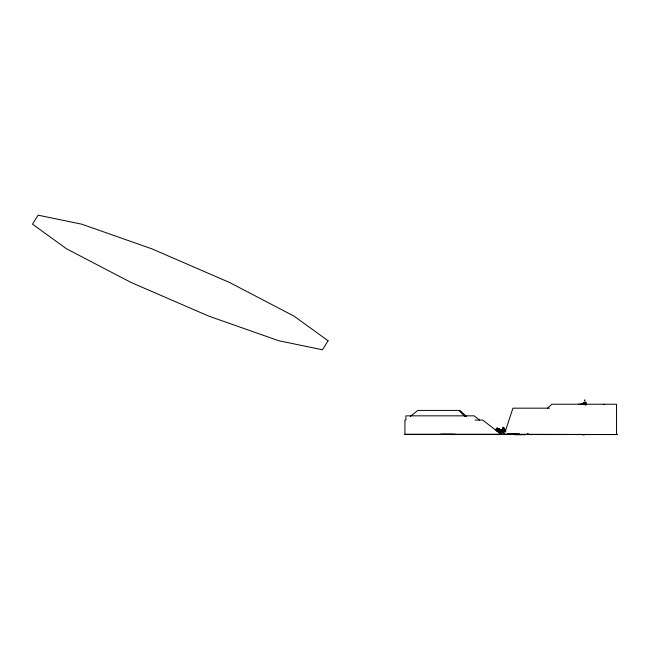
<?xml version="1.0" encoding="UTF-8"?>
<svg xmlns="http://www.w3.org/2000/svg" width="650" height="650" viewBox="0 0 650 650"><rect width="100%" height="100%" fill="white"/><g stroke="black" fill="none" stroke-linecap="round" stroke-linejoin="round"><path stroke-width="0.97" d="M503.295 432.226L503.368 427.383L504.522 429.951M584.626 403.764L585.293 403.764M502.702 432.014L503.506 427.383L503.896 430.162L503.433 427.383L502.653 428.504M502.677 432.014L503.433 427.383L504.221 428.496M504.506 429.853L503.449 427.383L502.751 432.25L503.368 427.383M502.702 432.136L503.531 427.798L504.286 428.911M502.872 431.657L503.547 427.968L505.074 431.096M499.135 430.714L499.135 429.577L502.076 429.577L502.076 430.714L503.433 427.383L503.848 430.162M502.133 430.682L503.474 427.383M547.584 408.176L551.858 404.235L616.533 404.235L616.533 434.233M410.337 416.447L417.763 410.426L459.956 410.426L466.578 416.626M584.179 402.634L585.739 402.634M584.179 403.041L585.739 403.041M584.066 403.642L580.986 403.642L580.986 404.097L584.066 404.097L584.066 402.171L585.853 402.171L585.853 405.023M603.168 404.406L604.727 404.406M549.526 408.176L512.931 408.176L504.27 434.541M475.126 420.062L482.633 420.062L501.516 434.541M497.169 429.138L497.274 429.073A14.787 1.251 87.9 0 1 497.307 430.641M504.879 429.861L503.149 429.91L504.01 428.911L504.879 429.861L504.879 431.332M495.788 430.032L499.493 430.032M499.135 430.601L502.076 430.601M499.249 430.926L499.817 430.926L499.817 431.868L499.249 431.868L499.249 430.926L499.785 430.958M500.817 430.918L500.248 430.918L500.248 431.868L500.817 431.868L500.817 430.918L500.281 430.958M501.329 430.893L501.849 430.893M496.714 431.145L499.785 431.177M503.149 431.332L500.321 431.332L500.321 434.233M499.314 432.713L499.809 432.713M509.681 433.907L510.128 433.907M511.517 433.899L512.111 433.899M512.972 433.899L513.573 433.899M514.109 433.899L514.711 433.899M515.19 433.899L515.783 433.899M507.163 433.932L508.885 434.021M509.291 434.021L510.169 433.94M510.591 434.021L511.469 434.021M513.768 434.029L514.426 434.029M514.849 434.021L516.011 433.997M516.303 433.964L517.327 434.021M518.18 434.021L519.496 433.973M527.459 434.029L528.255 434.029M440.871 434.135L444.169 434.135M444.438 434.143L445.234 434.143M445.778 434.143L446.574 434.143M447.135 434.143L447.939 434.143M448.443 434.143L449.239 434.143M449.702 434.143L450.499 434.143M450.97 434.143L451.766 434.143M452.262 434.143L453.066 434.143M514.426 434.062L507.032 434.233M516.003 434.176L519.074 434.176M527.459 434.062L528.255 434.062M404.926 434.233L501.516 434.233M584.464 434.834L582.408 434.777L583.294 434.509M479.538 420.062L474.151 415.838L405.884 415.838L405.884 420.062L404.926 420.062L404.926 434.541L617.5 434.541L501.67 434.233L501.67 431.332M458.762 410.426L464.986 416.626M504.879 429.91L504.01 428.911L503.149 429.861L503.149 434.233M503.782 429.577L503.506 427.798L502.726 428.911L503.547 427.798L503.839 429.731L503.523 427.798L502.206 431.088L502.279 430.032M503.506 427.383L503.661 429.227M585.739 402.171L585.739 405.023M584.179 402.171L584.179 403.593M525.054 434.233L525.054 434.728L514.849 434.728L514.849 434.233M503.579 429.577L503.579 427.798L503.441 428.756A22.279 2.624 90 0 0 503.401 432.096M503.392 430.202L503.392 431.104M502.352 430.95L502.352 431.892M499.85 433.623L499.85 432.673L499.281 432.673L499.281 433.623M498.859 432.469L498.859 430.714L502.352 430.714A6.337 4.997 -80.4 0 0 503.498 431.113M497.274 430.983L497.169 427.708L497.169 430.983M454.773 433.851L454.773 434.541M578.297 404.56A1.032 1.032 0 0 1 579.987 404.56M497.413 428.935A0.902 0.902 0 0 0 499.168 428.935A10.107 10.043 0 0 1 497.551 430.552M497.169 428.391A39.252 26.357 31.6 0 1 495.324 429.642M505.911 430.804A6.337 4.997 -80.4 0 1 504.709 431.137M328.071 340.762L322.514 349.781L278.671 340.714L208.569 316.046L130.902 282.392L66.454 248.755L32.5 224.153L38.131 215.166L81.827 224.209L151.905 248.852L229.58 282.498L294.06 316.144L328.071 340.762M584.919 400.051L584.383 400.424L584.919 400.051M499.273 428.87L497.274 428.87L499.273 428.935"/></g></svg>
